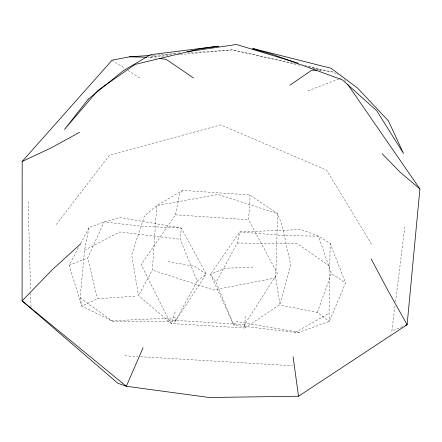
<?xml version="1.0" encoding="UTF-8"?>
<svg xmlns="http://www.w3.org/2000/svg" width="442" height="442" viewBox="0 0 442 442"><rect width="100%" height="100%" fill="white"/><g stroke="black" fill="none" stroke-linecap="round" stroke-linejoin="round"><path stroke-width="0.33" stroke-dasharray="2.21 1.66" d="M281.598 305.383L317.323 312.4L329.262 321.444L329.058 313.328L330.141 243.398L318.483 236.155L301.339 229.553L239.785 231.94L210.502 274.311L233.774 325.135L295.317 332.417L299.195 332.296L329.262 321.444L345.594 282.957L330.141 243.398M245.128 316.168L244.912 328.003L171.325 323.538L138.517 295.626L131.672 254.807L144.385 216.237L156.822 205.563L182.651 190.38L249.785 194.955L277.587 213.685L282.178 225.426L290.737 265.095L279.957 304.472L244.912 328.003L244.559 324.599L277.388 273.316L248.592 219.713L249.957 199.204L249.785 194.955M279.957 304.472L275.731 277.913L277.587 213.685L218.138 194.458L156.822 205.563L152.352 270.034L138.517 295.626M134.865 296.217L97.439 298.72L81.847 306.162L80.168 297.847L84.555 250.205L89.03 227.514L104.08 221.961L119.699 217.475L181.364 228.078L206.243 274.04L175.165 321.544L112.478 321.246L81.847 306.162L69.151 265.305L78.77 247.017M111.285 320.815L175.922 317.842L175.165 321.544L197.209 281.129L180.17 239.288L181.364 228.078L140.086 226.077L104.08 221.961L87.693 257.968L97.439 298.72M395.026 305.858L391.888 331.075L403.314 326.29M395.535 301.77L404.861 226.812M175.242 311.848L171.325 323.538L168.883 319.958L141.092 264.576L175.496 214.829L179.419 194.452L182.651 190.38M299.195 332.296L236.089 321.538L233.774 325.135L216.077 282.327L237.221 243.028L239.785 231.94L283.466 235.558L318.483 236.155L331.312 273.631L345.594 282.957M317.323 312.4L331.312 273.631M80.693 243.36L89.03 227.514M56.239 224.564L109.66 155.004L220.746 124.898L326.583 170.126L372.324 245.398M197.209 281.129L206.243 274.04L194.574 266.294L167.899 261.631M295.317 332.417L329.058 313.328M84.555 250.205L119.71 231.973L180.17 239.288M69.151 265.305L87.693 257.968M307.93 90.886L338.439 79.112M339.075 78.864L342.252 77.637M275.731 277.913L213.458 289.991L152.352 270.034M180.082 52.797L148.12 57.267M167.999 55.642L149.495 57.3L156.175 58.117M177.596 54.786L179.651 54.604M180.336 54.537L232.426 49.874L295.797 63.863M150.805 55.388L152.86 55.25M153.545 55.2L174.811 53.764M187.154 52.929L232.426 49.874L300.206 65.388M252.995 267.106L225.298 268.266L210.502 274.311L216.077 282.327M319.025 70.173L321.008 70.151L332.876 72.046L338.174 74.875M237.221 243.028L297.284 243.647L329.594 266.056M124.782 355.793L137.838 356.572M140.584 356.733L292.449 365.744M168.883 319.958L244.559 324.599M175.496 214.829L248.592 219.713M308.604 66.692L332.876 72.046M312.953 68.311L321.008 70.151L302.521 64.538M112.08 60.167L125.197 68.621M128.053 70.455L140.6 78.538M80.168 297.847L112.478 321.246M344.451 79.659L346.014 81.925M28.139 201.569L30.575 290.317M30.647 293.074L31.084 308.897"/><path stroke-width="0.66" d="M150.12 55.432L129.539 56.825L112.08 60.167L22.172 161.474L22.1 300.875L117.81 383.203L126.335 386.286L209.42 397.507L298.51 396.231L407.121 324.693L419.9 188.938L347.578 84.19M143.059 347.738L126.335 386.286L22.1 300.875L52.15 269.824L80.759 243.802M289.935 85.151L311.748 70.239L316.378 70.195M79.532 132.324L51.178 147.882L22.172 161.474M405.22 325.489L407.121 324.693L388.314 291.19L371.169 258.896M187.563 51.697L236.503 44.493L297.902 63.134M129.539 56.825L146.744 57.233M159.512 58.526L166.192 59.339L193.557 78.019M419.9 188.938L400.214 172.269L382.181 153.739M293.09 356.716L298.51 396.231M88.301 99.096L64.438 129.489L97.886 90.428L135.086 64.416L199.646 48.896L218.53 46.183L150.473 54.697L123.39 70.659L88.301 99.096M254.067 48.786L252.592 48.764L272.565 54.405L342.329 79.858L376.783 110.787L403.535 153.518L388.43 120.865L357.506 88.013L331.03 68.25L254.067 48.786"/></g></svg>
